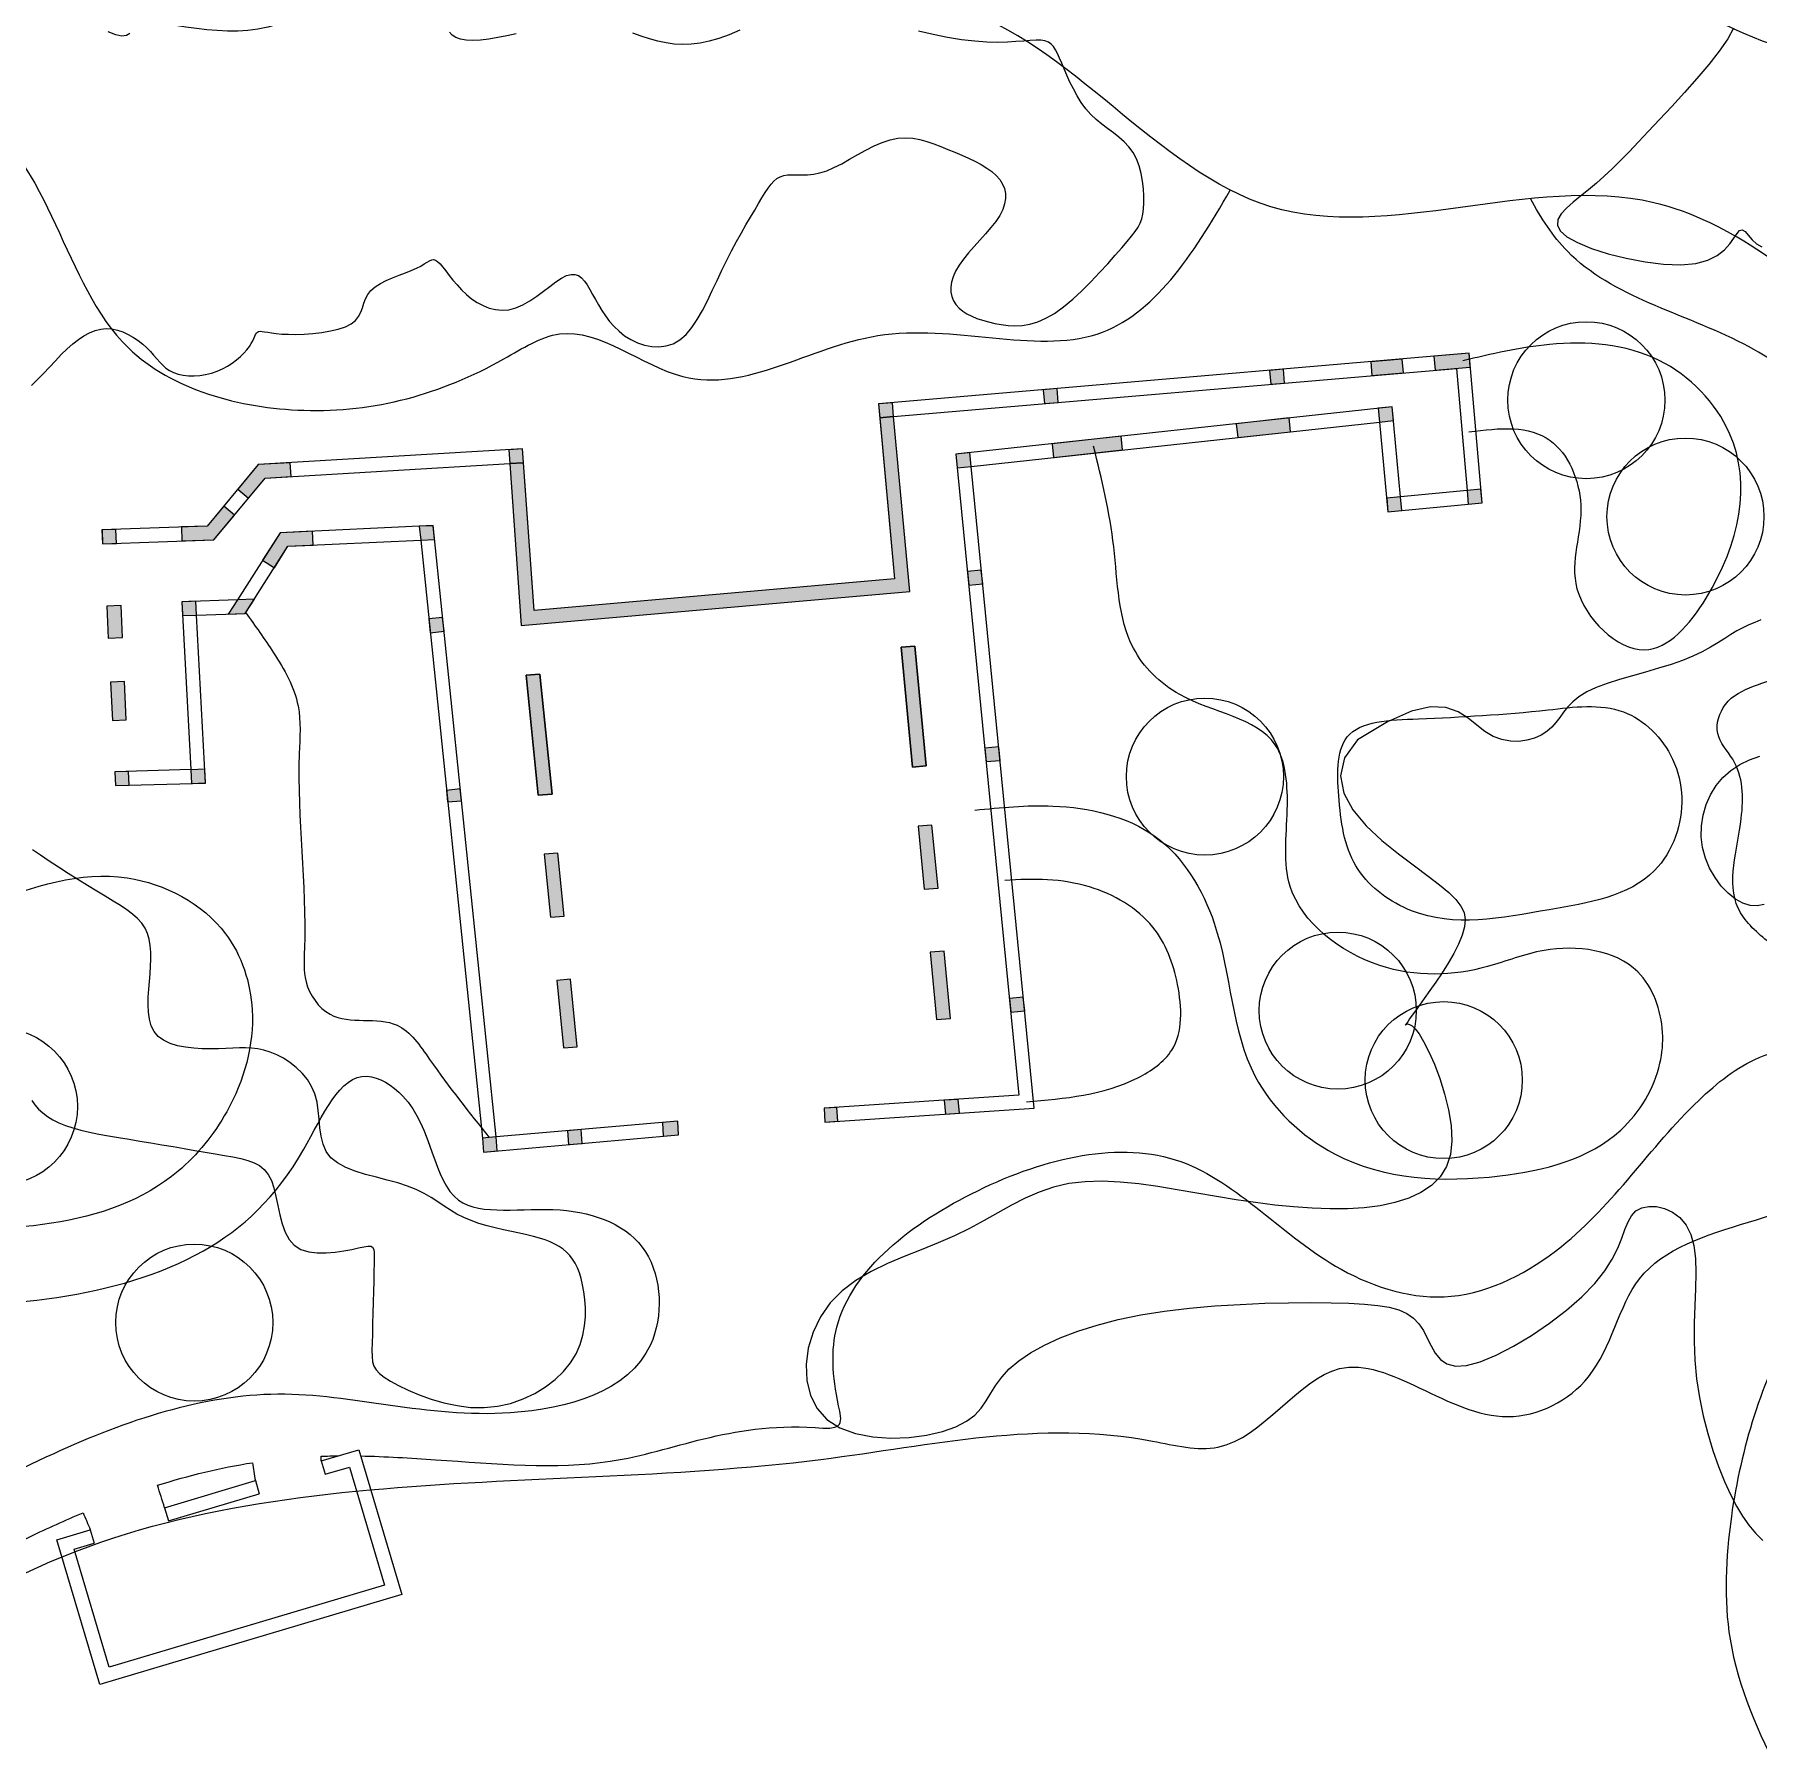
# Model space of a CAD drawing. Header units: millimetres. Extents: x -15937 to 135402, y -14729 to 208416.
# Drawn here: x 19685 to 50642, y 93649 to 124363 of the extents above; entities that cross this region are included whole.
import ezdxf

# ---------------------------------------------------------------- set-up
doc = ezdxf.new("R2010")
doc.units = ezdxf.units.MM
for name, color, linetype in [('archi', 7, 'Continuous'), ('rock', 30, 'Continuous'), ('water', 130, 'Continuous')]:
    doc.layers.add(name, color=color, linetype=linetype)
for name, color, linetype, lineweight in [('archiw', 255, 'Continuous', 0), ('plant', 90, 'Continuous', 0), ('road', 50, 'Continuous', 0)]:
    doc.layers.add(name, color=color, linetype=linetype, lineweight=lineweight)

msp = doc.modelspace()

# ---------------------------------------------------------------- hatches: boundary and pattern name
at = {"layer": 'archiw'}
h = msp.add_hatch(color=256, dxfattribs=at)
h.dxf.hatch_style = 1
h.paths.add_polyline_path([(5942, 86897), (7714, 86897), (7714, 87146), (5692, 87146), (5692, 84278), (7714, 84264), (7714, 84513), (5942, 84526)])
h.paths.add_polyline_path([(13108, 86422), (12858, 86422), (12858, 84906), (13108, 84906)])
h.paths.add_polyline_path([(14015, 87146), (13240, 87146), (12991, 87143), (12991, 86897), (14019, 86897)])
h.paths.add_polyline_path([(14050, 84475), (12991, 84475), (12991, 84226), (13240, 84226), (14053, 84226)])
h.paths.add_polyline_path([(5922, 88008), (4096, 88008), (4096, 87085), (4346, 87085), (4346, 87759), (5922, 87759)])
h.paths.add_polyline_path([(4346, 84138), (4096, 84138), (4096, 83126), (5569, 83126), (5569, 83375), (4346, 83375)])
h.paths.add_polyline_path([(-1238, 88682), (-2206, 88682), (-2206, 89756), (-2455, 89756), (-2455, 88433), (-1238, 88433)])
h.paths.add_polyline_path([(2988, 89756), (2739, 89756), (2739, 88682), (1650, 88682), (1650, 88433), (2988, 88433)])
h.paths.add_polyline_path([(2988, 93541), (1629, 93541), (1629, 93291), (2739, 93291), (2739, 92198), (2988, 92198)])
h.paths.add_polyline_path([(-1238, 93541), (-2455, 93541), (-2455, 92324), (-2206, 92324), (-2206, 93291), (-1238, 93291)])
h.paths.add_polyline_path([(19098, 114012), (18849, 114001), (18875, 113422), (19124, 113433)])
h.paths.add_polyline_path([(21241, 114109), (20983, 114097), (21011, 113520), (21267, 113532)])
h.paths.add_polyline_path([(21303, 112742), (21050, 112730), (21084, 112044), (21334, 112055)])
h.paths.add_polyline_path([(19160, 112643), (18910, 112632), (18941, 111948), (19190, 111959)])
h.paths.add_polyline_path([(17615, 115271), (17490, 115265), (17366, 115258), (17377, 115009), (17626, 115022)])
h.paths.add_polyline_path([(19005, 115343), (18756, 115330), (18769, 115083), (19018, 115096)])
h.paths.add_polyline_path([(19270, 111011), (19020, 110997), (19035, 110749), (19284, 110764)])
h.paths.add_polyline_path([(21376, 111128), (21131, 111122), (21138, 110872), (21383, 110879)])
h.paths.add_polyline_path([(22743, 111169), (22494, 111156), (22507, 110910), (22630, 110913), (22756, 110920)])
h.paths.add_polyline_path([(22581, 114182), (22332, 114174), (22345, 113925), (22595, 113933)])
h.paths.add_polyline_path([(21149, 115472), (20899, 115463), (20909, 115213), (21158, 115223)])
h.paths.add_polyline_path([(23276, 115732), (23084, 115891), (22787, 115534), (22324, 115517), (22333, 115267), (22908, 115289)])
h.paths.add_polyline_path([(23633, 114219), (23331, 114208), (23166, 113953), (23471, 113963)])
h.paths.add_polyline_path([(24679, 115441), (24095, 115414), (23782, 114920), (23993, 114786), (24236, 115170), (24691, 115191)])
h.paths.add_polyline_path([(24277, 116671), (23704, 116637), (23337, 116196), (23529, 116036), (23827, 116394), (24292, 116422)])
h.paths.add_polyline_path([(26843, 115540), (26594, 115529), (26620, 115280), (26869, 115292)])
h.paths.add_polyline_path([(28451, 116919), (28202, 116905), (28220, 116656), (28469, 116670)])
h.paths.add_polyline_path([(27014, 113892), (26765, 113866), (26791, 113618), (27039, 113644)])
h.paths.add_polyline_path([(27331, 110812), (27083, 110786), (27104, 110578), (27353, 110597)])
h.paths.add_polyline_path([(27976, 104561), (27727, 104539), (27749, 104290), (27996, 104312)])
h.paths.add_polyline_path([(29504, 104695), (29258, 104673), (29277, 104424), (29518, 104445)])
h.paths.add_polyline_path([(31235, 104846), (30962, 104822), (30975, 104573), (31252, 104597)])
h.paths.add_polyline_path([(29311, 107393), (29062, 107374), (29183, 106163), (29432, 106182)])
h.paths.add_polyline_path([(29084, 109659), (28835, 109640), (28949, 108506), (29198, 108525)])
h.paths.add_polyline_path([(28762, 112872), (28513, 112853), (28729, 110700), (28978, 110719)])
h.paths.add_polyline_path([(35494, 113379), (35245, 113360), (35450, 111206), (35699, 111225)])
h.paths.add_polyline_path([(35800, 110164), (35552, 110145), (35660, 109012), (35909, 109030)])
h.paths.add_polyline_path([(36017, 107897), (35768, 107879), (35883, 106668), (36132, 106686)])
h.paths.add_polyline_path([(34094, 105092), (33862, 105077), (33878, 104828), (34110, 104843)])
h.paths.add_polyline_path([(36270, 105237), (36021, 105221), (36045, 104972), (36294, 104989)])
h.paths.add_polyline_path([(37440, 107075), (37192, 107051), (37216, 106803), (37465, 106827)])
h.paths.add_polyline_path([(36998, 111570), (36750, 111545), (36773, 111306), (37022, 111325)])
h.paths.add_polyline_path([(35112, 117500), (34863, 117479), (35129, 114583), (28655, 114019), (28469, 116670), (28220, 116656), (28424, 113748), (35401, 114356)])
h.paths.add_polyline_path([(35089, 117748), (34841, 117727), (34863, 117479), (35112, 117500)])
h.paths.add_polyline_path([(38048, 118002), (37799, 117981), (37821, 117732), (38069, 117753)])
h.paths.add_polyline_path([(36479, 116853), (36231, 116826), (36255, 116578), (36503, 116605)])
h.paths.add_polyline_path([(36686, 114741), (36438, 114717), (36462, 114469), (36711, 114493)])
h.paths.add_polyline_path([(39195, 117148), (37958, 117013), (37985, 116765), (39222, 116900)])
h.paths.add_polyline_path([(42212, 117475), (41264, 117372), (41290, 117124), (42239, 117227)])
h.paths.add_polyline_path([(42110, 118350), (41862, 118329), (41883, 118080), (42132, 118102)])
h.paths.add_polyline_path([(44245, 118533), (43679, 118485), (43700, 118236), (44266, 118284)])
h.paths.add_polyline_path([(45444, 118636), (44813, 118582), (44835, 118333), (45466, 118387)])
h.paths.add_polyline_path([(44063, 117676), (43815, 117649), (43838, 117401), (44086, 117428)])
h.paths.add_polyline_path([(44213, 116060), (43965, 116036), (43988, 115788), (44236, 115812)])
h.paths.add_polyline_path([(45658, 116199), (45409, 116175), (45431, 115927), (45680, 115951)])

# ---------------------------------------------------------------- linework, layer by layer
at = {"layer": 'archi'}
for p, q in [((28672, 113773), (28672, 113770)), ((33884, 104828), (33881, 104828))]:
    msp.add_line(p, q, dxfattribs=at)
for points in [[(23704, 116637), (22787, 115534), (20894, 115463), (20904, 115213), (22908, 115289), (23827, 116394), (28220, 116656), (28424, 113748), (35401, 114356), (35112, 117500), (45217, 118366), (45409, 116175), (44213, 116060), (44063, 117676), (36231, 116826), (37363, 105310), (33862, 105077), (33878, 104828), (37637, 105078), (36503, 116605), (43838, 117401), (43988, 115788), (45680, 115951), (45444, 118636), (34841, 117727), (35129, 114583), (28655, 114019), (28451, 116919)], [(45444, 118636), (44813, 118582), (44835, 118333), (45466, 118387), (45444, 118636)], [(42110, 118350), (41862, 118329), (41883, 118080), (42132, 118102), (42110, 118350)], [(44245, 118533), (43679, 118485), (43700, 118236), (44266, 118284), (44245, 118533)], [(38048, 118002), (37799, 117981), (37821, 117732), (38069, 117753), (38048, 118002)], [(35089, 117748), (34841, 117727), (34863, 117479), (35112, 117500), (35089, 117748)], [(44063, 117676), (43815, 117649), (43838, 117401), (44086, 117428), (44063, 117676)], [(35112, 117500), (34863, 117479), (35129, 114583), (28655, 114019), (28469, 116670), (28220, 116656), (28424, 113748), (35401, 114356), (35112, 117500)], [(42212, 117475), (41264, 117372), (41290, 117124), (42239, 117227), (42212, 117475)], [(39195, 117148), (37958, 117013), (37985, 116765), (39222, 116900), (39195, 117148)], [(28451, 116919), (28202, 116905), (28220, 116656), (28469, 116670), (28451, 116919)], [(36479, 116853), (36231, 116826), (36255, 116578), (36503, 116605), (36479, 116853)], [(24277, 116671), (23704, 116637), (23337, 116196), (23529, 116036), (23827, 116394), (24292, 116422), (24277, 116671)], [(45658, 116199), (45409, 116175), (45431, 115927), (45680, 115951), (45658, 116199)], [(23276, 115732), (23084, 115891), (22787, 115534), (22324, 115517), (22333, 115267), (22908, 115289), (23276, 115732)], [(44213, 116060), (43965, 116036), (43988, 115788), (44236, 115812), (44213, 116060)], [(21149, 115472), (20899, 115463), (20909, 115213), (21158, 115223), (21149, 115472)], [(27976, 104564), (26844, 115541), (24095, 115414), (23331, 114208), (22332, 114174), (22494, 111159), (21131, 111122), (21138, 110872), (22756, 110917), (22595, 113933), (23471, 113963), (24236, 115170), (26620, 115280), (27727, 104539), (27749, 104290), (31252, 104597), (31235, 104846), (27976, 104561)], [(26843, 115540), (26594, 115529), (26620, 115280), (26869, 115292), (26843, 115540)], [(24679, 115441), (24095, 115414), (23782, 114920), (23993, 114786), (24236, 115170), (24691, 115191), (24679, 115441)], [(36686, 114741), (36438, 114717), (36462, 114469), (36711, 114493), (36686, 114741)], [(21267, 113532), (21241, 114109), (20983, 114097), (21011, 113520)], [(21241, 114109), (20983, 114097), (21011, 113520), (21267, 113532), (21241, 114109)], [(22581, 114182), (22332, 114174), (22345, 113925), (22595, 113933), (22581, 114182)], [(23633, 114219), (23331, 114208), (23166, 113953), (23471, 113963), (23633, 114219)], [(27014, 113892), (26765, 113866), (26791, 113618), (27039, 113644), (27014, 113892)], [(35699, 111225), (35450, 111206), (35245, 113360), (35494, 113379)], [(35494, 113379), (35245, 113360), (35450, 111206), (35699, 111225), (35494, 113379)], [(21084, 112044), (21334, 112055), (21303, 112742), (21050, 112730)], [(21303, 112742), (21050, 112730), (21084, 112044), (21334, 112055), (21303, 112742)], [(28513, 112853), (28762, 112872), (28978, 110719), (28729, 110700)], [(28762, 112872), (28513, 112853), (28729, 110700), (28978, 110719), (28762, 112872)], [(36998, 111570), (36750, 111545), (36773, 111306), (37022, 111325), (36998, 111570)], [(22743, 111169), (22494, 111156), (22507, 110910), (22630, 110913), (22756, 110920), (22743, 111169)], [(21376, 111128), (21131, 111122), (21138, 110872), (21383, 110879), (21376, 111128)], [(27331, 110812), (27083, 110786), (27104, 110578), (27353, 110597), (27331, 110812)], [(35800, 110164), (35552, 110145), (35660, 109012), (35909, 109030)], [(35800, 110164), (35552, 110145), (35660, 109012), (35909, 109030), (35800, 110164)], [(28949, 108506), (29198, 108525), (29084, 109659), (28835, 109640)], [(29084, 109659), (28835, 109640), (28949, 108506), (29198, 108525), (29084, 109659)], [(36017, 107897), (35768, 107879), (35883, 106668), (36132, 106686)], [(36017, 107897), (35768, 107879), (35883, 106668), (36132, 106686), (36017, 107897)], [(29183, 106163), (29432, 106182), (29311, 107393), (29062, 107374)], [(29311, 107393), (29062, 107374), (29183, 106163), (29432, 106182), (29311, 107393)], [(37440, 107075), (37192, 107051), (37216, 106803), (37465, 106827), (37440, 107075)], [(34094, 105092), (33862, 105077), (33878, 104828), (34110, 104843), (34094, 105092)], [(36270, 105237), (36021, 105221), (36045, 104972), (36294, 104989), (36270, 105237)], [(29504, 104695), (29258, 104673), (29277, 104424), (29518, 104445), (29504, 104695)], [(31235, 104846), (30962, 104822), (30975, 104573), (31252, 104597), (31235, 104846)], [(27976, 104561), (27727, 104539), (27749, 104290), (27996, 104312), (27976, 104561)]]:
    msp.add_lwpolyline(points, close=True, dxfattribs=at)
for points in [[(24835, 98742), (25507, 98942), (26281, 96344), (20861, 94728), (20087, 97327), (20687, 97506)], [(24906, 98503), (25339, 98632), (25971, 96511), (21029, 95039), (20397, 97159), (20758, 97267)], [(24835, 98742), (24906, 98503)], [(22021, 97903), (23651, 98389)], [(22092, 97664), (23722, 98150)], [(23651, 98389), (23722, 98150)], [(22021, 97903), (22092, 97664)], [(20687, 97506), (20758, 97267)]]:
    msp.add_lwpolyline(points, dxfattribs=at)
at = {"layer": 'archiw'}
for points in [[(45444, 118636), (44813, 118582), (44835, 118333), (45466, 118387), (45444, 118636)], [(42110, 118350), (41862, 118329), (41883, 118080), (42132, 118102), (42110, 118350)], [(44245, 118533), (43679, 118485), (43700, 118236), (44266, 118284), (44245, 118533)], [(38048, 118002), (37799, 117981), (37821, 117732), (38069, 117753), (38048, 118002)], [(35089, 117748), (34841, 117727), (34863, 117479), (35112, 117500), (35089, 117748)], [(44063, 117676), (43815, 117649), (43838, 117401), (44086, 117428), (44063, 117676)], [(35112, 117500), (34863, 117479), (35129, 114583), (28655, 114019), (28469, 116670), (28220, 116656), (28424, 113748), (35401, 114356), (35112, 117500)], [(42212, 117475), (41264, 117372), (41290, 117124), (42239, 117227), (42212, 117475)], [(39195, 117148), (37958, 117013), (37985, 116765), (39222, 116900), (39195, 117148)], [(28451, 116919), (28202, 116905), (28220, 116656), (28469, 116670), (28451, 116919)], [(36479, 116853), (36231, 116826), (36255, 116578), (36503, 116605), (36479, 116853)], [(24277, 116671), (23704, 116637), (23337, 116196), (23529, 116036), (23827, 116394), (24292, 116422), (24277, 116671)], [(45658, 116199), (45409, 116175), (45431, 115927), (45680, 115951), (45658, 116199)], [(23276, 115732), (23084, 115891), (22787, 115534), (22324, 115517), (22333, 115267), (22908, 115289), (23276, 115732)], [(44213, 116060), (43965, 116036), (43988, 115788), (44236, 115812), (44213, 116060)], [(21149, 115472), (20899, 115463), (20909, 115213), (21158, 115223), (21149, 115472)], [(26843, 115540), (26594, 115529), (26620, 115280), (26869, 115292), (26843, 115540)], [(24679, 115441), (24095, 115414), (23782, 114920), (23993, 114786), (24236, 115170), (24691, 115191), (24679, 115441)], [(36686, 114741), (36438, 114717), (36462, 114469), (36711, 114493), (36686, 114741)], [(21241, 114109), (20983, 114097), (21011, 113520), (21267, 113532), (21241, 114109)], [(22581, 114182), (22332, 114174), (22345, 113925), (22595, 113933), (22581, 114182)], [(23633, 114219), (23331, 114208), (23166, 113953), (23471, 113963), (23633, 114219)], [(27014, 113892), (26765, 113866), (26791, 113618), (27039, 113644), (27014, 113892)], [(35494, 113379), (35245, 113360), (35450, 111206), (35699, 111225), (35494, 113379)], [(21303, 112742), (21050, 112730), (21084, 112044), (21334, 112055), (21303, 112742)], [(28762, 112872), (28513, 112853), (28729, 110700), (28978, 110719), (28762, 112872)], [(36998, 111570), (36750, 111545), (36773, 111306), (37022, 111325), (36998, 111570)], [(22743, 111169), (22494, 111156), (22507, 110910), (22630, 110913), (22756, 110920), (22743, 111169)], [(21376, 111128), (21131, 111122), (21138, 110872), (21383, 110879), (21376, 111128)], [(27331, 110812), (27083, 110786), (27104, 110578), (27353, 110597), (27331, 110812)], [(35800, 110164), (35552, 110145), (35660, 109012), (35909, 109030), (35800, 110164)], [(29084, 109659), (28835, 109640), (28949, 108506), (29198, 108525), (29084, 109659)], [(36017, 107897), (35768, 107879), (35883, 106668), (36132, 106686), (36017, 107897)], [(29311, 107393), (29062, 107374), (29183, 106163), (29432, 106182), (29311, 107393)], [(37440, 107075), (37192, 107051), (37216, 106803), (37465, 106827), (37440, 107075)], [(34094, 105092), (33862, 105077), (33878, 104828), (34110, 104843), (34094, 105092)], [(36270, 105237), (36021, 105221), (36045, 104972), (36294, 104989), (36270, 105237)], [(29504, 104695), (29258, 104673), (29277, 104424), (29518, 104445), (29504, 104695)], [(31235, 104846), (30962, 104822), (30975, 104573), (31252, 104597), (31235, 104846)], [(27976, 104561), (27727, 104539), (27749, 104290), (27996, 104312), (27976, 104561)]]:
    msp.add_lwpolyline(points, close=True, dxfattribs=at)
at = {"layer": 'plant'}
for centre in [(47550, 117794), (49330, 115704), (40701, 111033), (43087, 106831), (44990, 105582), (19047, 105106), (22555, 101227)]:
    msp.add_circle(centre, 1410, dxfattribs=at)
at = {"layer": 'road'}
for points, knots in [([(85697, 181238), (85754, 179745), (85804, 178063), (85704, 175801), (85228, 174306), (82854, 174264), (79996, 174756), (74116, 174964), (67659, 174572), (58747, 171302), (50085, 172912), (40817, 175187), (33483, 174026), (27482, 176503), (19127, 177879), (11005, 177370), (4011, 173964), (133, 171463), (-1332, 166564), (40, 161042), (-424, 155707), (-299, 149646), (-1851, 144385), (-6047, 140111), (-6554, 135060), (-5144, 129971), (-5343, 124952), (-3743, 121136), (-1510, 118864), (-3624, 116584), (-5277, 115837), (-6156, 115512)], [667.322124, 667.322124, 667.322124, 667.322124, 4942.224916, 5499.119072, 7317.628673, 8601.799882, 11715.99375, 15992.755019, 25383.218836, 30237.242496, 43055.68681, 49644.582321, 57815.346355, 63673.960696, 67988.032716, 82298.791013, 85884.613893, 90536.467894, 95071.200264, 99499.735897, 106773.960669, 110347.686879, 117025.295956, 121887.00326, 127133.222147, 130640.950838, 137182.934547, 141105.1539, 142733.821307, 145219.055249, 148028.861027, 148028.861027, 148028.861027, 148028.861027]), ([(15910, 122942), (15408, 122383), (14403, 121265), (11936, 122960), (8292, 123083), (8660, 126763), (7699, 129691), (3824, 131126), (5370, 135432), (2466, 138296), (-860, 138268), (-2340, 140851), (-1938, 143152), (348, 144942), (2418, 141458), (4368, 140161), (5562, 139366), (6441, 138648), (9079, 136613), (13843, 134702), (19473, 133455), (23596, 135397), (25640, 136930), (26444, 137533)], [0, 0, 0, 0, 1885.993257, 3774.890159, 7591.039479, 10240.176251, 12762.812337, 16318.674763, 19616.080723, 23450.527701, 25988.662851, 28617.455361, 30709.283865, 32496.673012, 35266.219291, 39643.367338, 39643.367338, 39643.367338, 42905.17015, 49249.746523, 54386.99153, 58885.460541, 61794.714188, 61794.714188, 61794.714188, 61794.714188]), ([(15910, 122942), (16049, 123094), (16727, 123681), (19982, 122951), (20261, 118497), (24729, 117278), (27332, 117997), (29482, 119397), (31726, 117382), (34844, 119673), (38993, 118119), (40484, 120395), (41157, 121567)], [655.527999, 655.527999, 655.527999, 655.527999, 1243.911613, 3309.013502, 8276.350301, 11486.816527, 15057.198771, 16109.66076, 18364.522215, 21803.949637, 25591.466781, 29029.254014, 29029.254014, 29029.254014, 29029.254014]), ([(53549, 106928), (52579, 107186), (51355, 107512), (49964, 108847), (50393, 110100), (50362, 111223), (49805, 111778), (50089, 112645), (51237, 112716), (52065, 113935), (53864, 114303), (54292, 117585), (52044, 116795), (51502, 118117), (49863, 119235), (47588, 119744), (46737, 121064), (46547, 121414)], [0, 0, 0, 0, 2871.57827, 3624.162968, 5176.86721, 6207.903354, 6725.979206, 7243.919197, 8415.245555, 9551.975085, 11224.938937, 13468.285207, 15015.127134, 15650.886163, 17205.433683, 20642.365722, 21771.513794, 21771.513794, 21771.513794, 21771.513794]), ([(45443, 117223), (45993, 117300), (46987, 117383), (47669, 115801), (47000, 114386), (48600, 112811), (50196, 114693), (50654, 116952), (48894, 118763), (47000, 118897), (45844, 118623), (45331, 118501)], [160.898226, 160.898226, 160.898226, 160.898226, 1586.92274, 2815.370858, 4266.853027, 5838.06474, 7226.497153, 10100.445066, 11856.421235, 13766.257328, 15292.349675, 15292.349675, 15292.349675, 15292.349675]), ([(36571, 110432), (37034, 110478), (38130, 110588), (39959, 110180), (41190, 108133), (41160, 105782), (43227, 103819), (45769, 103702), (48077, 104278), (48873, 105604), (48963, 106641), (48536, 107866), (46953, 108068), (45525, 107466), (43742, 107399), (41996, 108755), (42225, 110348), (42116, 112036), (40366, 112230), (39138, 113459), (39135, 115185), (38851, 116377), (38701, 116969)], [0, 0, 0, 0, 1349.616944, 3194.214116, 5004.810785, 7742.988365, 9655.948297, 12536.378594, 14766.981001, 16109.091097, 16640.173573, 17772.650487, 19431.64099, 20449.174422, 22306.260347, 24371.275837, 25699.621508, 26836.930303, 28699.08448, 29832.019386, 31611.288523, 33385.807133, 33385.807133, 33385.807133, 33385.807133]), ([(23479, 113977), (23648, 113742), (24019, 113222), (24501, 112384), (24355, 110545), (24603, 108921), (24495, 107302), (25048, 106486), (26195, 106832), (26964, 105659), (27494, 104998), (27851, 104552)], [130.158766, 130.158766, 130.158766, 130.158766, 970.084995, 1981.909202, 2806.027288, 6174.49273, 6747.99438, 7447.233194, 8618.085393, 9435.43294, 11131.60621, 11131.60621, 11131.60621, 11131.60621]), ([(37500, 105194), (38185, 105252), (39132, 105331), (40322, 106147), (40273, 107313), (39839, 108469), (38585, 109200), (37625, 109206), (37109, 109166)], [0, 0, 0, 0, 1965.33736, 2720.562121, 3856.646063, 4937.339486, 6232.02459, 7703.34025, 7703.34025, 7703.34025, 7703.34025]), ([(25539, 98832), (25984, 98823), (27486, 98734), (30364, 98470), (32251, 99498), (34227, 99296), (34014, 100175), (33926, 101851), (36582, 103900), (40432, 104798), (42579, 102192), (45192, 101419), (47672, 102747), (48917, 104741), (51134, 106531), (53503, 105824), (55160, 105384), (55778, 105221), (55655, 105011), (55533, 104800), (55410, 104590), (54820, 104190), (54230, 103790), (53640, 103390), (52730, 102416), (51819, 101443), (50909, 100469), (51142, 100355), (51988, 99896), (53385, 98456), (53516, 95948), (53009, 93647), (51919, 93152), (51610, 93011)], [34130.156197, 34130.156197, 34130.156197, 34130.156197, 35416.540545, 38431.61487, 42015.803321, 42443.039885, 42760.505175, 44119.866685, 47505.625223, 51050.178991, 54380.458636, 56340.432092, 58429.261878, 61890.949511, 63169.141036, 66280.674109, 68163.967419, 68163.967419, 68163.967419, 68164.967419, 68164.967419, 68164.967419, 68165.967419, 68165.967419, 68165.967419, 68166.967419, 68166.967419, 68166.967419, 68916.881443, 70940.464828, 73571.433814, 75976.928051, 76928.564733, 76928.564733, 76928.564733, 76928.564733]), ([(22021, 97903), (21979, 98037), (21936, 98171), (21894, 98305), (22457, 98482), (23026, 98621), (23600, 98711), (23617, 98604), (23634, 98497), (23651, 98389)], [0, 0, 0, 0, 1, 1, 1, 1690.154079, 1690.154079, 1690.154079, 1691.154079, 1691.154079, 1691.154079, 1691.154079]), ([(24835, 98742), (24834, 98771), (24833, 98799), (24832, 98828), (24936, 98831), (25040, 98833), (25144, 98834)], [0, 0, 0, 0, 1, 1, 1, 303.680173, 303.680173, 303.680173, 303.680173]), ([(7147, 88008), (7038, 88091), (6223, 88714), (6475, 90855), (6894, 92791), (9087, 93504), (7482, 94756), (5486, 92877), (3871, 96061), (6072, 97687), (8350, 97829), (9558, 96641), (10272, 96409), (10532, 96325), (11125, 96211), (13077, 95861), (16334, 95567), (18852, 97049), (20237, 97678), (20558, 97813), (20601, 97711), (20644, 97608), (20687, 97506)], [0, 0, 0, 0, 404.523353, 3028.993823, 5270.251247, 6664.402931, 7307.37966, 9964.940339, 12205.321319, 14345.918131, 16952.88547, 18377.277442, 19191.484084, 19191.484084, 19191.484084, 20938.209332, 24892.787073, 28210.347582, 29199.407142, 29199.407142, 29199.407142, 29200.407142, 29200.407142, 29200.407142, 29200.407142])]:
    msp.add_open_spline(points, degree=3, knots=knots, dxfattribs=at)
for points in [[(44535, 112069), (43255, 111745), (43110, 110609), (43453, 109364), (44409, 108625), (46880, 108643), (48774, 109346), (49153, 109959), (49099, 111348), (48215, 112196), (46862, 112232), (44535, 112069)], [(6966, 109605), (5138, 110105), (4202, 109496), (4616, 107995), (4790, 106994), (6488, 105536), (10514, 103926), (17326, 102926), (22266, 103948), (23137, 105014), (23594, 106842), (23115, 108212), (21352, 109213), (18849, 108735), (16042, 107625), (11493, 107799), (6966, 109605)], [(6513, 103940), (5913, 103362), (5935, 101651), (4934, 99562), (5112, 98362), (6957, 98784), (9070, 98006), (11715, 97428), (15606, 97117), (20030, 98873), (24054, 99940), (28234, 99606), (30746, 100829), (30657, 102496), (29123, 103251), (27300, 103429), (26300, 105296), (25655, 105652), (24521, 104340), (22720, 102518), (17140, 101518), (10248, 102873), (7891, 103896), (6513, 103940)]]:
    msp.add_spline(points, degree=3, dxfattribs=at)
at = {"layer": 'rock'}
for points in [[(50192, 124478), (50088, 124284), (49936, 124062), (49748, 123822), (49536, 123572), (49311, 123318), (49084, 123071), (48866, 122838), (48666, 122625), (48485, 122432), (48318, 122257), (48162, 122098), (48014, 121952), (47872, 121818), (47732, 121693), (47591, 121574), (47448, 121461), (47311, 121352), (47191, 121246), (47097, 121142), (47041, 121040), (47033, 120937), (47082, 120834), (47199, 120730), (47390, 120624), (47643, 120520), (47941, 120425), (48267, 120343), (48604, 120279), (48935, 120239), (49244, 120227), (49514, 120249), (49732, 120307), (49902, 120393), (50031, 120496), (50128, 120603), (50200, 120704), (50256, 120787), (50302, 120841), (50348, 120855), (50399, 120822), (50458, 120756), (50528, 120676), (50608, 120601), (50701, 120549)], [(19632, 118059), (19741, 118164), (19849, 118275), (19956, 118390), (20062, 118504), (20167, 118613), (20270, 118714), (20372, 118804), (20473, 118883), (20574, 118950), (20674, 119004), (20774, 119044), (20874, 119070), (20974, 119080), (21075, 119073), (21175, 119052), (21273, 119019), (21369, 118975), (21461, 118922), (21547, 118864), (21628, 118800), (21701, 118734), (21766, 118668), (21825, 118602), (21880, 118538), (21934, 118478), (21988, 118421), (22046, 118370), (22110, 118326), (22182, 118289), (22263, 118261), (22353, 118242), (22449, 118232), (22550, 118231), (22654, 118238), (22759, 118255), (22863, 118280), (22964, 118314), (23060, 118356), (23151, 118405), (23236, 118460), (23314, 118519), (23385, 118579), (23447, 118641), (23501, 118701), (23545, 118759), (23579, 118812), (23605, 118861), (23625, 118904), (23642, 118942), (23656, 118974), (23670, 118999), (23687, 119017), (23709, 119029), (23736, 119033), (23772, 119030), (23817, 119024), (23874, 119014), (23943, 119003), (24027, 118992), (24127, 118983), (24245, 118978), (24381, 118977), (24530, 118982), (24686, 118993), (24844, 119011), (24998, 119037), (25140, 119071), (25267, 119114), (25371, 119166), (25448, 119228), (25503, 119298), (25543, 119374), (25573, 119453), (25600, 119534), (25630, 119614), (25670, 119692), (25726, 119764), (25802, 119830), (25896, 119890), (26002, 119944), (26115, 119993), (26231, 120039), (26345, 120082), (26451, 120124), (26544, 120164), (26622, 120204), (26685, 120241), (26737, 120274), (26780, 120299), (26818, 120316), (26852, 120321), (26887, 120312), (26924, 120287), (26967, 120244), (27016, 120186), (27070, 120116), (27132, 120036), (27199, 119951), (27273, 119864), (27353, 119777), (27440, 119693), (27534, 119617), (27634, 119549), (27740, 119492), (27851, 119449), (27965, 119421), (28084, 119411), (28205, 119420), (28329, 119452), (28454, 119506), (28579, 119578), (28703, 119662), (28823, 119750), (28939, 119838), (29048, 119918), (29149, 119985), (29240, 120032), (29320, 120054), (29390, 120053), (29453, 120031), (29509, 119990), (29561, 119933), (29610, 119864), (29659, 119784), (29707, 119695), (29759, 119602), (29814, 119505), (29873, 119406), (29939, 119307), (30011, 119210), (30092, 119118), (30181, 119031), (30281, 118952), (30392, 118882), (30512, 118825), (30638, 118782), (30768, 118757), (30899, 118751), (31029, 118768), (31155, 118809), (31274, 118879), (31385, 118977), (31489, 119101), (31587, 119245), (31679, 119407), (31768, 119581), (31855, 119762), (31941, 119946), (32027, 120129), (32115, 120307), (32203, 120479), (32291, 120643), (32378, 120799), (32461, 120946), (32541, 121083), (32617, 121210), (32686, 121326), (32748, 121430), (32806, 121523), (32859, 121603), (32911, 121672), (32963, 121729), (33017, 121774), (33075, 121807), (33138, 121829), (33208, 121840), (33286, 121843), (33371, 121842), (33463, 121841), (33563, 121844), (33671, 121855), (33786, 121877), (33910, 121915), (34041, 121971), (34179, 122041), (34321, 122121), (34467, 122204), (34614, 122286), (34762, 122361), (34908, 122425), (35051, 122473), (35189, 122499), (35324, 122507), (35455, 122498), (35584, 122475), (35711, 122441), (35836, 122398), (35961, 122350), (36086, 122299), (36211, 122248), (36335, 122195), (36456, 122141), (36573, 122085), (36682, 122026), (36784, 121964), (36874, 121899), (36953, 121830), (37017, 121756), (37067, 121677), (37102, 121594), (37120, 121506), (37121, 121414), (37105, 121318), (37071, 121218), (37018, 121114), (36946, 121006), (36860, 120894), (36763, 120781), (36660, 120667), (36557, 120553), (36457, 120439), (36366, 120327), (36287, 120218), (36225, 120112), (36181, 120011), (36152, 119914), (36139, 119822), (36141, 119735), (36158, 119654), (36188, 119579), (36231, 119510), (36286, 119448), (36352, 119393), (36429, 119344), (36514, 119301), (36608, 119262), (36709, 119229), (36816, 119199), (36929, 119174), (37045, 119152), (37166, 119137), (37291, 119131), (37422, 119138), (37558, 119161), (37699, 119202), (37847, 119266), (38002, 119354), (38163, 119470), (38328, 119607), (38493, 119759), (38655, 119921), (38811, 120086), (38957, 120246), (39090, 120397), (39207, 120532), (39305, 120646), (39386, 120743), (39450, 120826), (39501, 120902), (39539, 120975), (39567, 121051), (39585, 121133), (39598, 121227), (39604, 121338), (39605, 121461), (39598, 121593), (39582, 121729), (39557, 121867), (39521, 122002), (39474, 122129), (39413, 122245), (39338, 122347), (39252, 122437), (39157, 122519), (39057, 122596), (38953, 122672), (38849, 122750), (38747, 122833), (38651, 122926), (38561, 123030), (38480, 123143), (38406, 123263), (38339, 123386), (38278, 123509), (38223, 123629), (38175, 123743), (38131, 123847), (38093, 123940), (38057, 124020), (38021, 124089), (37983, 124145), (37940, 124190), (37890, 124224), (37829, 124247), (37757, 124259), (37669, 124261), (37566, 124255), (37447, 124245), (37309, 124234), (37154, 124225), (36979, 124221), (36784, 124225), (36569, 124240), (36332, 124269), (36081, 124311), (35822, 124363), (35561, 124424)], [(21399, 124378), (21336, 124343), (21253, 124334), (21145, 124356), (21006, 124411)], [(28334, 124376), (28168, 124339), (28003, 124306), (27844, 124280), (27693, 124262), (27556, 124255), (27436, 124260), (27336, 124279), (27254, 124310), (27188, 124351), (27135, 124402)], [(32348, 124442), (32156, 124359), (31974, 124292), (31801, 124242), (31636, 124207), (31478, 124188), (31324, 124182), (31174, 124190), (31025, 124210), (30877, 124242), (30727, 124284), (30577, 124334), (30428, 124387)], [(50685, 113847), (50576, 113801), (50468, 113757), (50361, 113708), (50255, 113650), (50147, 113584), (50034, 113512), (49912, 113435), (49779, 113356), (49631, 113275), (49465, 113196), (49279, 113120), (49071, 113048), (48846, 112979), (48612, 112912), (48376, 112845), (48145, 112778), (47926, 112707), (47728, 112633), (47557, 112554), (47418, 112468), (47307, 112377), (47217, 112284), (47140, 112189), (47072, 112096), (47004, 112007), (46930, 111923), (46843, 111846), (46738, 111779), (46617, 111725), (46483, 111687), (46338, 111667), (46188, 111670), (46034, 111697), (45880, 111753), (45730, 111841), (45583, 111958), (45427, 112085), (45247, 112198), (45028, 112272), (44753, 112284), (44408, 112208), (43977, 112020), (43444, 111696)], [(43444, 111696), (43209, 111371), (43136, 111050), (43196, 110737), (43360, 110436), (43598, 110151), (43880, 109886), (44179, 109644), (44464, 109430), (44711, 109247), (44916, 109089), (45082, 108950), (45209, 108825), (45299, 108707), (45354, 108590), (45375, 108468), (45364, 108335), (45322, 108186), (45255, 108024), (45169, 107854), (45068, 107681), (44960, 107510), (44848, 107344), (44740, 107189), (44641, 107050), (44555, 106930), (44483, 106829), (44424, 106746), (44377, 106681), (44342, 106632), (44318, 106598), (44304, 106578), (44299, 106572), (44304, 106577), (44318, 106586), (44341, 106591), (44376, 106584), (44421, 106558), (44478, 106503), (44547, 106412), (44628, 106277), (44722, 106093), (44821, 105867), (44918, 105611), (45006, 105334), (45077, 105049), (45123, 104765), (45136, 104493), (45110, 104245), (45038, 104028), (44923, 103843), (44768, 103688), (44579, 103561), (44360, 103460), (44114, 103382), (43846, 103326), (43560, 103290), (43260, 103271), (42948, 103268), (42626, 103280), (42294, 103304), (41956, 103339), (41611, 103383), (41262, 103435), (40909, 103492), (40556, 103553), (40204, 103614), (39856, 103670), (39513, 103717), (39180, 103750), (38858, 103765), (38550, 103758), (38259, 103724), (37985, 103660), (37726, 103571), (37476, 103461), (37230, 103335), (36985, 103199), (36735, 103058), (36476, 102918), (36202, 102783), (35911, 102658), (35609, 102537), (35303, 102415), (35000, 102286), (34708, 102144), (34434, 101984), (34186, 101798), (33971, 101582), (33797, 101333), (33665, 101057), (33579, 100767), (33540, 100474), (33552, 100188), (33617, 99920), (33737, 99682), (33913, 99485), (34147, 99336), (34426, 99234), (34736, 99175), (35061, 99154), (35388, 99165), (35702, 99206), (35988, 99270), (36231, 99354), (36422, 99454), (36568, 99566), (36681, 99689), (36774, 99821), (36859, 99960), (36948, 100103), (37053, 100249), (37187, 100396), (37359, 100542), (37570, 100684), (37818, 100821), (38101, 100951), (38418, 101073), (38765, 101183), (39143, 101282), (39548, 101365), (39978, 101433), (40424, 101487), (40879, 101527), (41333, 101555), (41778, 101574), (42204, 101583), (42603, 101586), (42966, 101582), (43287, 101575), (43565, 101560), (43806, 101537), (44011, 101503), (44184, 101455), (44329, 101391), (44448, 101309), (44545, 101206), (44624, 101083), (44693, 100946), (44761, 100808), (44836, 100678), (44929, 100567), (45048, 100486), (45202, 100445), (45400, 100454), (45646, 100521), (45933, 100640), (46244, 100801), (46567, 100996), (46889, 101216), (47194, 101451), (47470, 101692), (47703, 101930), (47882, 102157), (48016, 102369), (48113, 102565), (48186, 102744), (48244, 102901), (48299, 103037), (48361, 103147), (48441, 103232), (48547, 103288), (48673, 103315), (48811, 103311), (48955, 103277), (49097, 103211), (49228, 103112), (49340, 102979), (49426, 102812), (49481, 102611), (49509, 102378), (49517, 102118), (49511, 101836), (49500, 101534), (49489, 101217), (49487, 100890), (49499, 100555), (49531, 100218), (49582, 99883), (49649, 99553), (49730, 99233), (49822, 98928), (49922, 98641), (50028, 98376), (50136, 98139), (50245, 97931), (50356, 97750), (50470, 97590), (50590, 97446), (50718, 97314)], [(50742, 108736), (50619, 108711), (50492, 108717), (50360, 108758), (50227, 108833), (50096, 108938), (49973, 109067), (49861, 109219), (49764, 109387), (49688, 109568), (49636, 109758), (49612, 109953), (49616, 110149), (49645, 110342), (49700, 110530), (49779, 110707), (49880, 110871), (50003, 111018), (50146, 111144), (50308, 111248), (50482, 111332), (50664, 111402)], [(19636, 105217), (19693, 105137), (19759, 105063), (19834, 104993), (19919, 104929), (20015, 104870), (20123, 104816), (20243, 104767), (20375, 104723), (20520, 104683), (20675, 104647), (20840, 104613), (21014, 104581), (21195, 104550), (21383, 104519), (21577, 104488), (21775, 104455), (21975, 104422), (22175, 104388), (22372, 104355), (22566, 104321), (22752, 104289), (22930, 104258), (23096, 104230), (23249, 104202), (23389, 104174), (23515, 104141), (23627, 104099), (23726, 104046), (23812, 103978), (23883, 103890), (23941, 103781), (23986, 103647), (24022, 103494), (24055, 103331), (24090, 103165), (24132, 103002), (24185, 102851), (24257, 102720), (24350, 102615), (24469, 102542), (24610, 102498), (24764, 102478), (24925, 102478), (25087, 102491), (25241, 102514), (25383, 102541), (25504, 102567), (25600, 102587), (25672, 102598), (25723, 102597), (25757, 102579), (25776, 102543), (25786, 102484), (25787, 102400), (25785, 102286), (25781, 102143), (25777, 101974), (25772, 101788), (25767, 101593), (25761, 101395), (25756, 101202), (25752, 101022), (25747, 100863), (25745, 100729), (25746, 100618), (25757, 100525), (25780, 100446), (25820, 100377), (25880, 100311), (25965, 100246), (26079, 100175), (26223, 100096), (26396, 100013), (26592, 99930), (26806, 99853), (27035, 99787), (27274, 99736), (27517, 99705), (27762, 99700), (28002, 99725), (28235, 99777), (28458, 99855), (28668, 99953), (28861, 100071), (29035, 100204), (29186, 100350), (29312, 100505), (29410, 100667), (29483, 100833), (29533, 101001), (29563, 101168), (29577, 101332), (29578, 101490), (29568, 101640), (29551, 101779), (29528, 101905), (29502, 102019), (29471, 102122), (29435, 102213), (29393, 102296), (29347, 102369), (29296, 102435), (29239, 102494), (29176, 102547), (29107, 102594), (29031, 102637), (28947, 102676), (28855, 102712), (28754, 102745), (28644, 102776), (28523, 102805), (28392, 102834), (28252, 102864), (28107, 102895), (27959, 102929), (27811, 102966), (27666, 103009), (27525, 103058), (27393, 103113), (27270, 103177), (27154, 103247), (27041, 103321), (26926, 103396), (26807, 103472), (26680, 103546), (26540, 103616), (26383, 103680), (26208, 103736), (26020, 103787), (25825, 103837), (25632, 103889), (25446, 103947), (25276, 104014), (25127, 104094), (25008, 104189), (24923, 104303), (24866, 104433), (24831, 104575), (24810, 104725), (24796, 104880), (24781, 105036), (24759, 105188), (24721, 105334), (24662, 105470), (24585, 105595), (24491, 105708), (24386, 105810), (24272, 105899), (24154, 105975), (24034, 106038), (23916, 106087), (23803, 106122), (23693, 106144), (23585, 106157), (23476, 106161), (23364, 106160), (23247, 106156), (23124, 106150), (22991, 106145), (22848, 106143), (22698, 106145), (22546, 106155), (22396, 106173), (22252, 106201), (22120, 106242), (22003, 106297), (21907, 106368), (21833, 106456), (21782, 106559), (21748, 106676), (21730, 106802), (21724, 106935), (21727, 107074), (21736, 107215), (21748, 107355), (21760, 107493), (21769, 107627), (21775, 107757), (21774, 107881), (21765, 108000), (21747, 108112), (21716, 108217), (21672, 108314), (21613, 108403), (21538, 108486), (21448, 108564), (21345, 108641), (21228, 108719), (21098, 108799), (20956, 108884), (20802, 108976), (20637, 109077), (20466, 109185), (20291, 109296), (20118, 109408), (19951, 109517), (19793, 109621), (19649, 109716)]]:
    msp.add_lwpolyline(points, dxfattribs=at)
at = {"layer": 'water'}
for points, knots in [([(98951, 176161), (98797, 176159), (96661, 176025), (93255, 174712), (88134, 177008), (83042, 178887), (78172, 175394), (72892, 177977), (63765, 176502), (54412, 178984), (43865, 178028), (41310, 172186), (42328, 167478), (45037, 163509), (43340, 159092), (40659, 155035), (34709, 155917), (30646, 153376), (26797, 150049), (28059, 147868), (28108, 146182), (27986, 143773), (31407, 143115), (33011, 139967), (32290, 136808), (34707, 134889), (32834, 130285), (39641, 126217), (46336, 127965), (51035, 122934), (55285, 124984), (57423, 123924), (59106, 124210), (59302, 126578), (59052, 129719), (60077, 134191), (57005, 136959), (54398, 138046), (51180, 138314), (49414, 141505), (49787, 144965), (49853, 148434), (52110, 150270), (55388, 149991), (58777, 149778), (62031, 150690), (63901, 148873), (67667, 149655), (70222, 149646), (74749, 150647), (73619, 148026), (72225, 145731), (74430, 142099), (77403, 141975), (78929, 139376), (79057, 136208), (78881, 132188), (73803, 130082), (69370, 130372), (64628, 130414), (62034, 128045), (61472, 124768), (59159, 121908), (56142, 122816), (57102, 118990), (56446, 116101), (58710, 114324), (59714, 111995), (56476, 110437), (57819, 105840), (53495, 104123), (51039, 101299), (50108, 98255), (49929, 94426), (52242, 91465), (52988, 87816), (52810, 84671), (53619, 81867), (52268, 79375), (54333, 76880), (53699, 74116), (53954, 70955), (51549, 70480), (50726, 72886), (51582, 75247), (50875, 77535), (50530, 79585), (51738, 80684), (50899, 82269), (51698, 84186), (51173, 87317), (48997, 91431), (44812, 90274), (43860, 88319), (41965, 88223), (40770, 90298), (38917, 88543), (36400, 89408), (34192, 87954), (32085, 89402), (31643, 88065), (30135, 88245), (29711, 89528), (26795, 88181), (24079, 87904), (22050, 85499), (21704, 83727), (20426, 83782), (20024, 82631), (19695, 83887), (19110, 84254), (20334, 85142), (21770, 87452), (17658, 89598), (14654, 89002), (13506, 87675), (13240, 87380), (13560, 88070), (13560, 88070), (9315, 88008), (7150, 88020), (6799, 88660), (6539, 90302), (7081, 92586), (8709, 92817), (9331, 94767), (6847, 94397), (4651, 93848), (4665, 97139), (7294, 97394), (9816, 97160), (12047, 94767), (15778, 94109), (21780, 99022), (30705, 97798), (38113, 99577), (41459, 98673), (43138, 101510), (45612, 98984), (47923, 100177), (48366, 103173), (52830, 102874), (53039, 106767), (56693, 107692), (55548, 111457), (57732, 114487), (54853, 116917), (52399, 119138), (48222, 122628), (41486, 119447), (36732, 126517), (30695, 123618), (26524, 126206), (23789, 123961), (20802, 125028), (18417, 124527), (15466, 124074), (16120, 120848), (17663, 119201), (16512, 116626), (13192, 118969), (12054, 121358), (8543, 123029), (10039, 127009), (7401, 129303), (4696, 131094), (5372, 134690), (4134, 137902), (1604, 138397), (-315, 138078), (-2195, 139895), (-1688, 142016), (-1141, 144378), (871, 143449), (1796, 141581), (4404, 141274), (6043, 138703), (7118, 135269), (11274, 133207), (14999, 133666), (17815, 131249), (21347, 131960), (24598, 133021), (27901, 134598), (29196, 138233), (27896, 142581), (24476, 141646), (22527, 144440), (21289, 147856), (19731, 151740), (23227, 157546), (26503, 164414), (33793, 169259), (36601, 176282), (31401, 179682), (25580, 180406), (17963, 180998), (10347, 179749), (3100, 181041), (-1101, 180482), (-3351, 180150), (-2937, 182853), (-2524, 185556), (-2111, 188259), (-402, 188630), (3487, 189385), (16797, 186902), (31950, 187159), (47631, 185442), (56240, 186614), (62841, 186679), (69128, 184454), (75580, 185787), (80427, 185523), (82698, 185376), (82698, 184873), (82698, 184371), (82620, 182660), (83330, 184330), (84190, 183930), (84950, 184180), (84850, 182990), (83980, 180580), (85697, 181238), (86001, 181238), (87070, 181340), (88230, 180530), (88153, 182115), (88270, 182990), (88160, 184600), (88780, 183690), (89430, 183868), (90120, 183630), (90068, 184034), (90068, 184200), (90068, 184366), (90206, 184300), (91006, 183888), (92333, 182944), (95158, 183075), (97264, 183058), (98570, 183043), (98697, 180750), (98824, 178457), (98950, 176164)], [0, 0, 0, 0, 802.835805, 6153.091065, 9733.44727, 16724.326439, 20186.889277, 25455.090733, 31807.401638, 46359.623135, 54213.305865, 58579.834832, 62833.29931, 67881.652336, 71168.440543, 75906.691532, 80394.795207, 86500.914769, 90432.027285, 92006.413996, 93036.74619, 95424.53796, 97773.415399, 101571.607213, 104355.948452, 106252.049354, 109285.578459, 116140.561932, 122932.696099, 128776.707724, 132361.119034, 134608.899185, 135681.272899, 136378.077966, 140826.072237, 145684.107435, 147652.815702, 152126.888295, 153815.236625, 156532.125662, 161234.701662, 164132.245125, 165855.135784, 168953.046311, 173081.405788, 176080.463353, 177616.983044, 179961.93476, 185977.22725, 187762.095629, 189233.498833, 191971.256396, 196123.906603, 198354.906023, 199840.221333, 204157.699639, 207935.869806, 209677.690067, 219045.511673, 221040.247943, 222804.523686, 228553.959639, 230486.234339, 232578.404735, 234734.229469, 238735.165154, 240992.996845, 242649.583733, 244856.840129, 249080.384998, 252982.727227, 256296.825454, 259820.415449, 261943.402392, 267100.065926, 269931.950235, 272540.062261, 276170.354598, 278005.717726, 279793.266603, 284399.119563, 286161.015674, 287662.156477, 289589.413781, 291983.610106, 294881.66984, 296355.351432, 297585.870223, 298853.287678, 300797.226041, 303224.875507, 308026.414248, 311811.133693, 312658.09576, 313991.473954, 316349.949555, 317334.666426, 320250.152134, 322921.670965, 324903.472001, 325638.443898, 326720.054119, 327810.164619, 328773.179292, 334435.254251, 335864.260427, 337818.155615, 338522.373622, 339063.17605, 340267.240461, 340455.217811, 340745.959938, 343519.904524, 347298.721058, 350434.39151, 352043.565969, 352043.565969, 352043.565969, 352044.565969, 352045.565969, 352045.565969, 352045.565969, 354569.802493, 356569.310497, 357824.217494, 358788.29791, 361040.506712, 362486.045705, 364601.304868, 366943.0543, 368922.474679, 371884.871978, 375938.496588, 378302.318251, 393494.139945, 399231.759072, 400364.844681, 402863.079283, 405887.192736, 407440.093481, 409351.080266, 413592.188651, 416028.072595, 418664.379172, 422111.265874, 425065.453861, 427710.497632, 431211.963178, 435423.170726, 442037.772854, 448438.691457, 454562.903009, 458216.964303, 460603.307687, 463468.090817, 466482.614301, 467965.353137, 471035.621952, 473104.297365, 474271.12411, 477645.925449, 480633.75083, 482805.690562, 487443.970855, 489205.281394, 492545.192715, 495841.311077, 498828.759256, 501398.29284, 502526.43475, 504302.444678, 507721.090576, 508660.554101, 510239.209299, 512146.304514, 514858.504543, 516666.979939, 520609.352975, 524942.207449, 528736.33685, 530843.861966, 534988.655489, 538015.365521, 541065.439511, 544961.879321, 548588.040992, 550906.868164, 553249.915738, 557229.437745, 562212.295507, 563654.567578, 576384.638963, 583313.904276, 589378.654983, 593654.48239, 598719.316476, 606631.737111, 615473.953226, 620748.36738, 627635.412806, 627635.412806, 627635.412806, 627636.412806, 627636.412806, 627636.412806, 633009.340304, 638995.104438, 666214.735071, 676849.124642, 684196.72531, 691260.948547, 695637.91299, 703080.188349, 709650.630851, 709650.630851, 709650.630851, 709651.630851, 709651.630851, 709651.630851, 709652.630851, 709652.630851, 709652.630851, 709653.630851, 709653.630851, 709653.630851, 709654.630851, 709654.630851, 709654.630851, 709655.630851, 709655.630851, 709655.630851, 709656.630851, 709656.630851, 709656.630851, 709657.630851, 709657.630851, 709657.630851, 710501.76117, 712246.010243, 714196.191673, 718370.205277, 718370.205277, 718370.205277, 718371.205277, 718371.205277, 718371.205277, 718371.205277]), ([(98951, 176161), (98797, 176159), (96661, 176025), (93255, 174712), (88134, 177008), (83042, 178887), (78172, 175394), (72892, 177977), (63765, 176502), (54412, 178984), (43865, 178028), (41310, 172186), (42328, 167478), (45037, 163509), (43340, 159092), (40659, 155035), (34709, 155917), (30646, 153376), (26797, 150049), (28059, 147868), (28108, 146182), (27986, 143773), (31407, 143115), (33011, 139967), (32290, 136808), (34707, 134889), (32834, 130285), (39641, 126217), (46336, 127965), (51035, 122934), (55285, 124984), (57423, 123924), (59106, 124210), (59302, 126578), (59052, 129719), (60077, 134191), (57005, 136959), (54398, 138046), (51180, 138314), (49414, 141505), (49787, 144965), (49853, 148434), (52110, 150270), (55388, 149991), (58777, 149778), (62031, 150690), (63901, 148873), (67667, 149655), (70222, 149646), (74749, 150647), (73619, 148026), (72225, 145731), (74430, 142099), (77403, 141975), (78929, 139376), (79057, 136208), (78881, 132188), (73803, 130082), (69370, 130372), (64628, 130414), (62034, 128045), (61472, 124768), (59159, 121908), (56142, 122816), (57102, 118990), (56446, 116101), (58710, 114324), (59714, 111995), (56476, 110437), (57819, 105840), (53495, 104123), (51039, 101299), (50108, 98255), (49929, 94426), (52242, 91465), (52988, 87816), (52810, 84671), (53619, 81867), (52268, 79375), (54333, 76880), (53709, 74161), (53897, 71665), (53577, 71244)], [0, 0, 0, 0, 802.835805, 6153.091065, 9733.44727, 16724.326439, 20186.889277, 25455.090733, 31807.401638, 46359.623135, 54213.305865, 58579.834832, 62833.29931, 67881.652336, 71168.440543, 75906.691532, 80394.795207, 86500.914769, 90432.027285, 92006.413996, 93036.74619, 95424.53796, 97773.415399, 101571.607213, 104355.948452, 106252.049354, 109285.578459, 116140.561932, 122932.696099, 128776.707724, 132361.119034, 134608.899185, 135681.272899, 136378.077966, 140826.072237, 145684.107435, 147652.815702, 152126.888295, 153815.236625, 156532.125662, 161234.701662, 164132.245125, 165855.135784, 168953.046311, 173081.405788, 176080.463353, 177616.983044, 179961.93476, 185977.22725, 187762.095629, 189233.498833, 191971.256396, 196123.906603, 198354.906023, 199840.221333, 204157.699639, 207935.869806, 209677.690067, 219045.511673, 221040.247943, 222804.523686, 228553.959639, 230486.234339, 232578.404735, 234734.229469, 238735.165154, 240992.996845, 242649.583733, 244856.840129, 249080.384998, 252982.727227, 256296.825454, 259820.415449, 261943.402392, 267100.065926, 269931.950235, 272540.062261, 276170.354598, 278005.717726, 279793.266603, 284399.119563, 286028.26441, 286028.26441, 286028.26441, 286028.26441])]:
    msp.add_open_spline(points, degree=3, knots=knots, dxfattribs=at)

doc.saveas('drawing.dxf')
